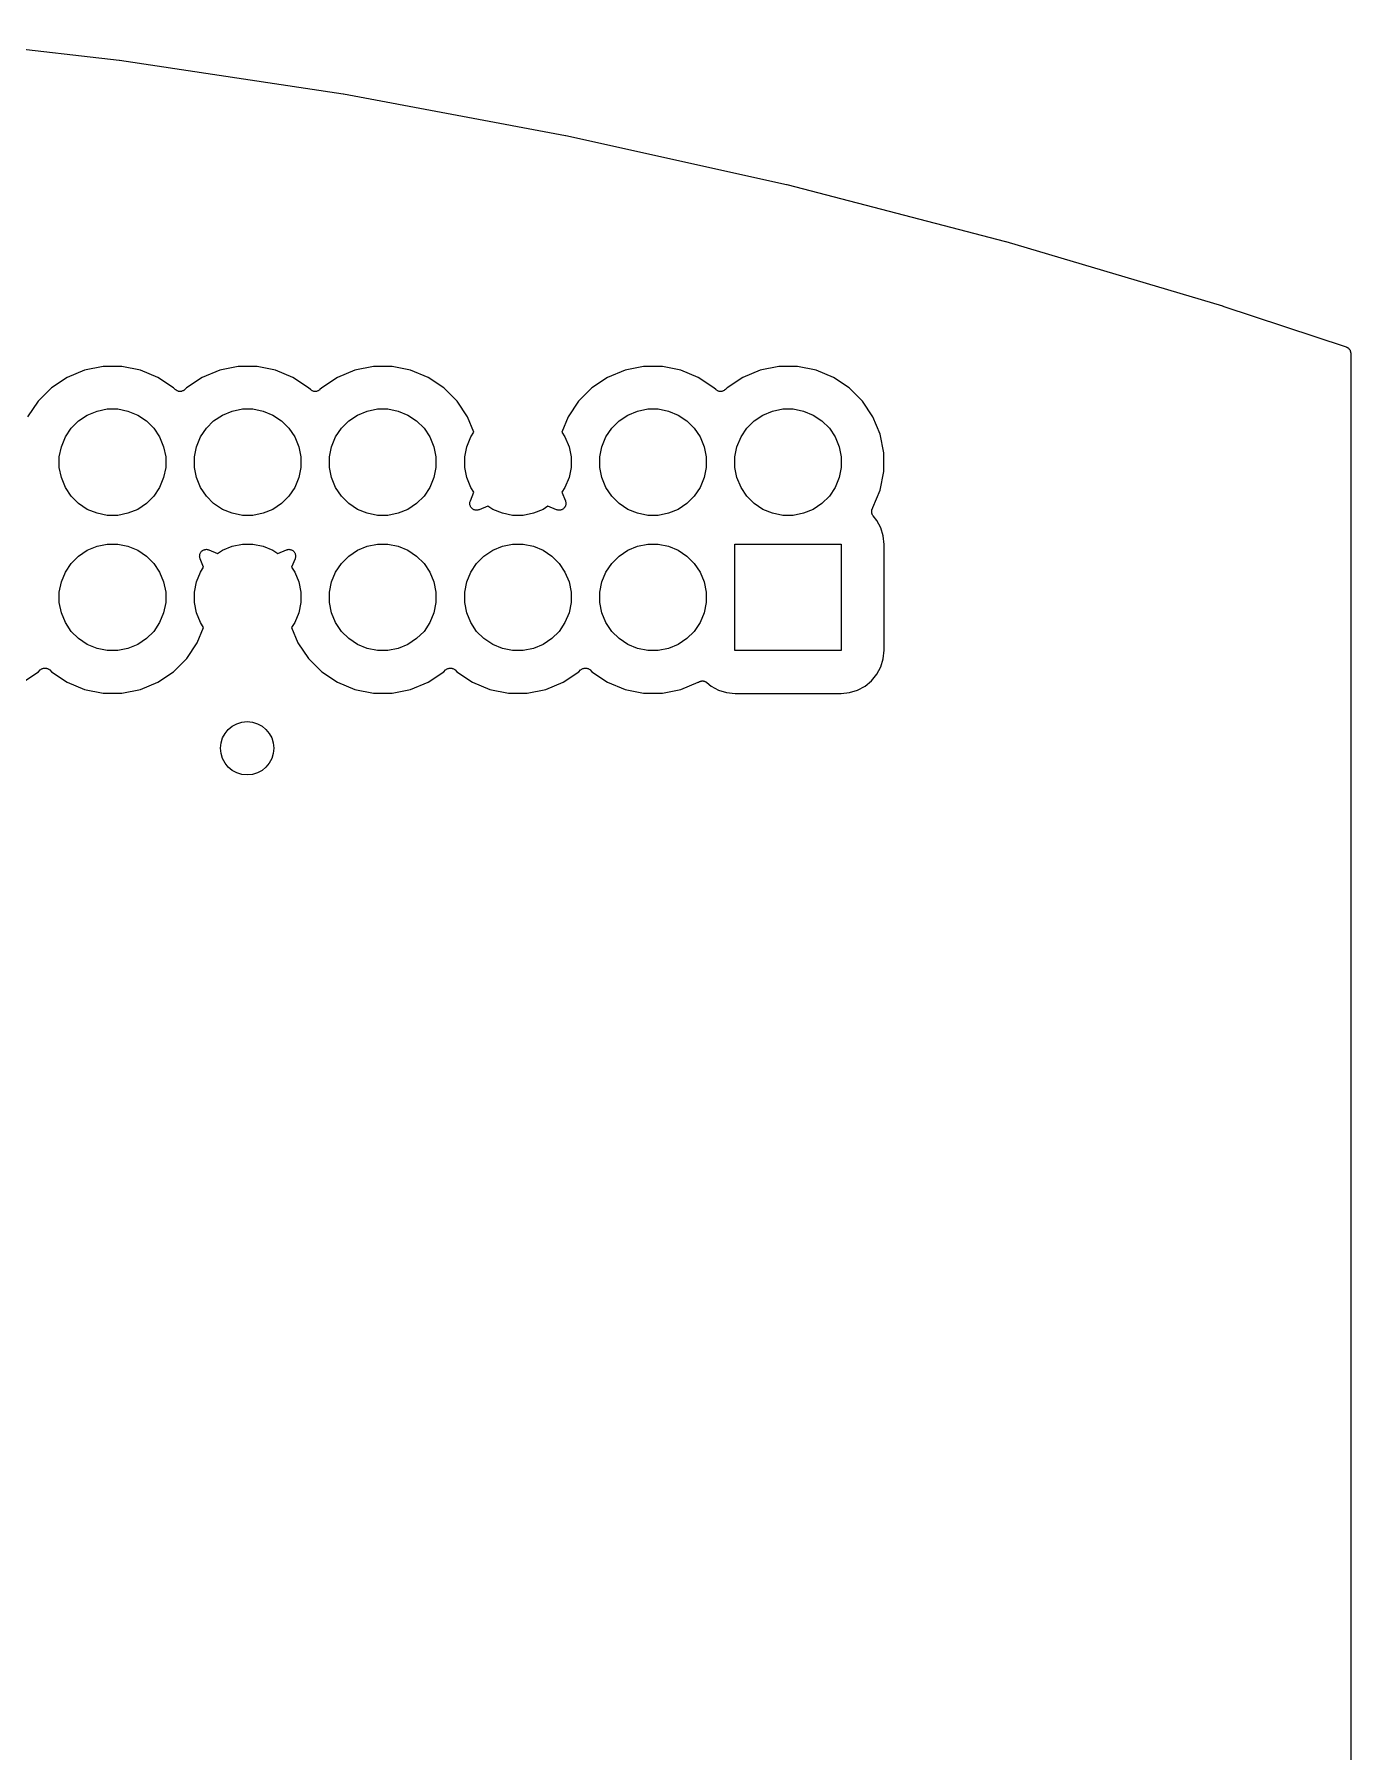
# Model space of a CAD drawing. Extents: x 3.33 to 7.3, y -2.56 to 0.24.
# Drawn here: x 6.327 to 7.301, y -1.056 to 0.214 of the extents above; entities that cross this region are included whole.
import ezdxf

# ---------------------------------------------------------------- set-up
doc = ezdxf.new("R2010")
doc.units = 0
doc.header["$MEASUREMENT"] = 0
doc.layers.add('BLACK', color=7, linetype='CONTINUOUS')

msp = doc.modelspace()

# ---------------------------------------------------------------- linework, layer by layer
at = {"layer": 'BLACK', "linetype": 'CONTINUOUS'}
for p, q in [((6.2239, 0.2144), (6.3901, 0.1952)), ((6.3901, 0.1952), (6.3902, 0.1952)), ((6.3902, 0.1952), (6.3902, 0.1952)), ((6.3902, 0.1952), (6.3903, 0.1952)), ((6.3903, 0.1952), (6.5557, 0.1703)), ((6.5557, 0.1703), (6.5558, 0.1703)), ((6.5558, 0.1703), (6.5559, 0.1703)), ((6.5559, 0.1703), (6.5559, 0.1703)), ((6.5559, 0.1703), (6.7204, 0.1396)), ((6.7204, 0.1396), (6.7204, 0.1396)), ((6.7204, 0.1396), (6.7205, 0.1396)), ((6.7205, 0.1396), (6.7206, 0.1396)), ((6.7206, 0.1396), (6.8839, 0.1032)), ((6.8839, 0.1032), (6.8839, 0.1032)), ((6.8839, 0.1032), (6.884, 0.1032)), ((6.884, 0.1032), (6.884, 0.1032)), ((6.884, 0.1032), (7.046, 0.0611)), ((7.046, 0.0611), (7.046, 0.0611)), ((7.046, 0.0611), (7.0461, 0.0611)), ((7.0461, 0.0611), (7.0461, 0.0611)), ((7.0461, 0.0611), (7.2066, 0.0134)), ((7.2066, 0.0134), (7.2067, 0.0134)), ((7.2067, 0.0134), (7.2067, 0.0133)), ((7.2067, 0.0133), (7.2067, 0.0133)), ((7.2067, 0.0133), (7.298, -0.0168)), ((7.298, -0.0168), (7.298, -0.0168)), ((7.298, -0.0168), (7.2982, -0.0169)), ((7.2982, -0.0169), (7.2983, -0.017)), ((7.2983, -0.017), (7.2986, -0.0171)), ((7.2986, -0.0171), (7.2989, -0.0173)), ((7.2989, -0.0173), (7.299, -0.0174)), ((7.299, -0.0174), (7.2992, -0.0174)), ((7.2992, -0.0174), (7.2994, -0.0176)), ((7.2994, -0.0176), (7.2997, -0.0178)), ((7.2997, -0.0178), (7.2998, -0.0179)), ((7.2998, -0.0179), (7.2999, -0.0181)), ((7.2999, -0.0181), (7.3001, -0.0183)), ((7.3001, -0.0183), (7.3003, -0.0185)), ((7.3003, -0.0185), (7.3004, -0.0187)), ((7.3004, -0.0187), (7.3005, -0.0188)), ((7.3005, -0.0188), (7.3007, -0.0191)), ((7.3007, -0.0191), (7.3009, -0.0194)), ((7.3009, -0.0194), (7.3009, -0.0195)), ((7.3009, -0.0195), (7.301, -0.0197)), ((7.301, -0.0197), (7.3011, -0.02)), ((7.3011, -0.02), (7.3012, -0.0203)), ((7.3012, -0.0203), (7.3012, -0.0204)), ((7.3012, -0.0204), (7.3013, -0.0206)), ((7.3013, -0.0206), (7.3013, -0.0209)), ((7.3013, -0.0209), (7.3014, -0.0213)), ((7.3014, -0.0213), (7.3014, -0.0214)), ((7.3014, -0.0214), (7.3014, -0.0216)), ((7.3014, -0.0216), (7.3014, -2.5554)), ((6.3644, -0.034), (6.3515, -0.0394)), ((6.3781, -0.0313), (6.3644, -0.034)), ((6.392, -0.0313), (6.3781, -0.0313)), ((6.4057, -0.034), (6.392, -0.0313)), ((6.4186, -0.0394), (6.4057, -0.034)), ((6.4644, -0.034), (6.4515, -0.0394)), ((6.4781, -0.0313), (6.4644, -0.034)), ((6.492, -0.0313), (6.4781, -0.0313)), ((6.5057, -0.034), (6.492, -0.0313)), ((6.5186, -0.0394), (6.5057, -0.034)), ((6.5644, -0.034), (6.5515, -0.0394)), ((6.5781, -0.0313), (6.5644, -0.034)), ((6.592, -0.0313), (6.5781, -0.0313)), ((6.6057, -0.034), (6.592, -0.0313)), ((6.6186, -0.0394), (6.6057, -0.034)), ((6.7644, -0.034), (6.7515, -0.0394)), ((6.7781, -0.0313), (6.7644, -0.034)), ((6.792, -0.0313), (6.7781, -0.0313)), ((6.8057, -0.034), (6.792, -0.0313)), ((6.8186, -0.0394), (6.8057, -0.034)), ((6.8644, -0.034), (6.8515, -0.0394)), ((6.8781, -0.0313), (6.8644, -0.034)), ((6.892, -0.0313), (6.8781, -0.0313)), ((6.9057, -0.034), (6.892, -0.0313)), ((6.9186, -0.0394), (6.9057, -0.034)), ((6.3399, -0.0471), (6.33, -0.057)), ((6.3515, -0.0394), (6.3399, -0.0471)), ((6.4302, -0.0471), (6.4186, -0.0394)), ((6.4315, -0.0484), (6.4302, -0.0471)), ((6.4319, -0.0487), (6.4315, -0.0484)), ((6.4322, -0.049), (6.4319, -0.0487)), ((6.4323, -0.049), (6.4322, -0.049)), ((6.4322, -0.049), (6.4322, -0.049)), ((6.4327, -0.0493), (6.4323, -0.049)), ((6.4331, -0.0495), (6.4327, -0.0493)), ((6.4336, -0.0496), (6.4331, -0.0495)), ((6.4331, -0.0495), (6.4331, -0.0495)), ((6.4331, -0.0495), (6.4331, -0.0495)), ((6.434, -0.0498), (6.4336, -0.0496)), ((6.4341, -0.0498), (6.434, -0.0498)), ((6.434, -0.0498), (6.434, -0.0498)), ((6.4345, -0.0498), (6.4341, -0.0498)), ((6.435, -0.0499), (6.4345, -0.0498)), ((6.4355, -0.0498), (6.435, -0.0499)), ((6.435, -0.0499), (6.435, -0.0499)), ((6.435, -0.0499), (6.435, -0.0499)), ((6.436, -0.0498), (6.4355, -0.0498)), ((6.4364, -0.0496), (6.436, -0.0498)), ((6.436, -0.0498), (6.436, -0.0498)), ((6.436, -0.0498), (6.436, -0.0498)), ((6.4369, -0.0495), (6.4364, -0.0496)), ((6.4374, -0.0493), (6.4369, -0.0495)), ((6.4369, -0.0495), (6.4369, -0.0495)), ((6.4369, -0.0495), (6.4369, -0.0495)), ((6.4378, -0.0491), (6.4374, -0.0493)), ((6.4382, -0.0488), (6.4378, -0.049)), ((6.4378, -0.049), (6.4378, -0.0491)), ((6.4378, -0.0491), (6.4378, -0.0491)), ((6.4385, -0.0485), (6.4382, -0.0488)), ((6.4386, -0.0484), (6.4385, -0.0485)), ((6.4399, -0.0471), (6.4386, -0.0484)), ((6.4386, -0.0484), (6.4386, -0.0484)), ((6.4386, -0.0484), (6.4386, -0.0484)), ((6.4386, -0.0484), (6.4386, -0.0484)), ((6.4515, -0.0394), (6.4399, -0.0471)), ((6.5302, -0.0471), (6.5186, -0.0394)), ((6.5315, -0.0484), (6.5302, -0.0471)), ((6.5319, -0.0487), (6.5315, -0.0484)), ((6.5322, -0.049), (6.5319, -0.0487)), ((6.5323, -0.049), (6.5322, -0.049)), ((6.5322, -0.049), (6.5322, -0.049)), ((6.5327, -0.0493), (6.5323, -0.049)), ((6.5331, -0.0495), (6.5327, -0.0493)), ((6.5336, -0.0496), (6.5331, -0.0495)), ((6.5331, -0.0495), (6.5331, -0.0495)), ((6.5331, -0.0495), (6.5331, -0.0495)), ((6.534, -0.0498), (6.5336, -0.0496)), ((6.5345, -0.0498), (6.534, -0.0498)), ((6.534, -0.0498), (6.534, -0.0498)), ((6.534, -0.0498), (6.534, -0.0498)), ((6.535, -0.0499), (6.5345, -0.0498)), ((6.5355, -0.0498), (6.535, -0.0499)), ((6.535, -0.0499), (6.535, -0.0499)), ((6.535, -0.0499), (6.535, -0.0499)), ((6.536, -0.0498), (6.5355, -0.0498)), ((6.5364, -0.0496), (6.536, -0.0498)), ((6.536, -0.0498), (6.536, -0.0498)), ((6.536, -0.0498), (6.536, -0.0498)), ((6.5369, -0.0495), (6.5364, -0.0496)), ((6.5373, -0.0493), (6.5369, -0.0495)), ((6.5369, -0.0495), (6.5369, -0.0495)), ((6.5369, -0.0495), (6.5369, -0.0495)), ((6.5378, -0.0491), (6.5373, -0.0493)), ((6.5382, -0.0488), (6.5378, -0.049)), ((6.5378, -0.049), (6.5378, -0.0491)), ((6.5378, -0.0491), (6.5378, -0.0491)), ((6.5385, -0.0485), (6.5382, -0.0488)), ((6.5386, -0.0484), (6.5385, -0.0484)), ((6.5385, -0.0484), (6.5385, -0.0484)), ((6.5385, -0.0484), (6.5385, -0.0484)), ((6.5385, -0.0484), (6.5385, -0.0485)), ((6.5399, -0.0471), (6.5386, -0.0484)), ((6.5515, -0.0394), (6.5399, -0.0471)), ((6.6302, -0.0471), (6.6186, -0.0394)), ((6.6401, -0.057), (6.6302, -0.0471)), ((6.7399, -0.0471), (6.73, -0.057)), ((6.7515, -0.0394), (6.7399, -0.0471)), ((6.8302, -0.0471), (6.8186, -0.0394)), ((6.8315, -0.0484), (6.8302, -0.0471)), ((6.8319, -0.0487), (6.8315, -0.0484)), ((6.8322, -0.049), (6.8319, -0.0487)), ((6.8323, -0.049), (6.8322, -0.049)), ((6.8322, -0.049), (6.8322, -0.049)), ((6.8327, -0.0493), (6.8323, -0.049)), ((6.8331, -0.0495), (6.8327, -0.0493)), ((6.8336, -0.0496), (6.8331, -0.0495)), ((6.8331, -0.0495), (6.8331, -0.0495)), ((6.8331, -0.0495), (6.8331, -0.0495)), ((6.834, -0.0498), (6.8336, -0.0496)), ((6.8341, -0.0498), (6.834, -0.0498)), ((6.834, -0.0498), (6.834, -0.0498)), ((6.8345, -0.0498), (6.8341, -0.0498)), ((6.835, -0.0499), (6.8345, -0.0498)), ((6.8355, -0.0498), (6.835, -0.0499)), ((6.835, -0.0499), (6.835, -0.0499)), ((6.835, -0.0499), (6.835, -0.0499)), ((6.836, -0.0498), (6.8355, -0.0498)), ((6.8364, -0.0496), (6.836, -0.0498)), ((6.836, -0.0498), (6.836, -0.0498)), ((6.836, -0.0498), (6.836, -0.0498)), ((6.8369, -0.0495), (6.8364, -0.0496)), ((6.8373, -0.0493), (6.8369, -0.0495)), ((6.8369, -0.0495), (6.8369, -0.0495)), ((6.8369, -0.0495), (6.8369, -0.0495)), ((6.8378, -0.0491), (6.8373, -0.0493)), ((6.8382, -0.0488), (6.8378, -0.049)), ((6.8378, -0.049), (6.8378, -0.0491)), ((6.8378, -0.0491), (6.8378, -0.0491)), ((6.8385, -0.0485), (6.8382, -0.0488)), ((6.8386, -0.0484), (6.8385, -0.0484)), ((6.8385, -0.0484), (6.8385, -0.0484)), ((6.8385, -0.0484), (6.8385, -0.0484)), ((6.8385, -0.0484), (6.8385, -0.0485)), ((6.8399, -0.0471), (6.8386, -0.0484)), ((6.8515, -0.0394), (6.8399, -0.0471)), ((6.9302, -0.0471), (6.9186, -0.0394)), ((6.9401, -0.057), (6.9302, -0.0471)), ((6.33, -0.057), (6.3222, -0.0686)), ((6.3736, -0.0643), (6.3812, -0.0628)), ((6.3812, -0.0628), (6.3889, -0.0628)), ((6.3889, -0.0628), (6.3965, -0.0643)), ((6.4736, -0.0643), (6.4812, -0.0628)), ((6.4812, -0.0628), (6.4889, -0.0628)), ((6.4889, -0.0628), (6.4965, -0.0643)), ((6.5736, -0.0643), (6.5812, -0.0628)), ((6.5812, -0.0628), (6.5889, -0.0628)), ((6.5889, -0.0628), (6.5965, -0.0643)), ((6.6478, -0.0686), (6.6401, -0.057)), ((6.73, -0.057), (6.7222, -0.0686)), ((6.7736, -0.0643), (6.7812, -0.0628)), ((6.7812, -0.0628), (6.7889, -0.0628)), ((6.7889, -0.0628), (6.7965, -0.0643)), ((6.8736, -0.0643), (6.8812, -0.0628)), ((6.8812, -0.0628), (6.8889, -0.0628)), ((6.8889, -0.0628), (6.8965, -0.0643)), ((6.9478, -0.0686), (6.9401, -0.057)), ((6.3545, -0.0771), (6.3599, -0.0716)), ((6.3599, -0.0716), (6.3664, -0.0673)), ((6.3664, -0.0673), (6.3736, -0.0643)), ((6.3965, -0.0643), (6.4037, -0.0673)), ((6.4037, -0.0673), (6.4101, -0.0716)), ((6.4101, -0.0716), (6.4156, -0.0771)), ((6.4545, -0.0771), (6.4599, -0.0716)), ((6.4599, -0.0716), (6.4664, -0.0673)), ((6.4664, -0.0673), (6.4736, -0.0643)), ((6.4965, -0.0643), (6.5037, -0.0673)), ((6.5037, -0.0673), (6.5101, -0.0716)), ((6.5101, -0.0716), (6.5156, -0.0771)), ((6.5545, -0.0771), (6.5599, -0.0716)), ((6.5599, -0.0716), (6.5664, -0.0673)), ((6.5664, -0.0673), (6.5736, -0.0643)), ((6.5965, -0.0643), (6.6037, -0.0673)), ((6.6037, -0.0673), (6.6101, -0.0716)), ((6.6101, -0.0716), (6.6156, -0.0771)), ((6.6525, -0.0799), (6.6478, -0.0686)), ((6.7222, -0.0686), (6.7175, -0.0799)), ((6.7545, -0.0771), (6.7599, -0.0716)), ((6.7599, -0.0716), (6.7664, -0.0673)), ((6.7664, -0.0673), (6.7736, -0.0643)), ((6.7965, -0.0643), (6.8037, -0.0673)), ((6.8037, -0.0673), (6.8101, -0.0716)), ((6.8101, -0.0716), (6.8156, -0.0771)), ((6.8545, -0.0771), (6.8599, -0.0716)), ((6.8599, -0.0716), (6.8664, -0.0673)), ((6.8664, -0.0673), (6.8736, -0.0643)), ((6.8965, -0.0643), (6.9037, -0.0673)), ((6.9037, -0.0673), (6.9101, -0.0716)), ((6.9101, -0.0716), (6.9156, -0.0771)), ((6.9532, -0.0815), (6.9478, -0.0686)), ((6.3472, -0.0907), (6.3502, -0.0835)), ((6.3502, -0.0835), (6.3545, -0.0771)), ((6.4156, -0.0771), (6.4199, -0.0835)), ((6.4199, -0.0835), (6.4229, -0.0907)), ((6.4472, -0.0907), (6.4501, -0.0835)), ((6.4501, -0.0835), (6.4545, -0.0771)), ((6.5156, -0.0771), (6.5199, -0.0835)), ((6.5199, -0.0835), (6.5229, -0.0907)), ((6.5472, -0.0907), (6.5502, -0.0835)), ((6.5502, -0.0835), (6.5545, -0.0771)), ((6.6156, -0.0771), (6.6199, -0.0835)), ((6.6199, -0.0835), (6.6229, -0.0907)), ((6.6472, -0.0907), (6.6502, -0.0835)), ((6.6502, -0.0835), (6.6525, -0.0799)), ((6.7175, -0.0799), (6.7199, -0.0835)), ((6.7199, -0.0835), (6.7229, -0.0907)), ((6.7472, -0.0907), (6.7501, -0.0835)), ((6.7501, -0.0835), (6.7545, -0.0771)), ((6.8156, -0.0771), (6.8199, -0.0835)), ((6.8199, -0.0835), (6.8229, -0.0907)), ((6.8472, -0.0907), (6.8502, -0.0835)), ((6.8502, -0.0835), (6.8545, -0.0771)), ((6.9156, -0.0771), (6.9199, -0.0835)), ((6.9199, -0.0835), (6.9229, -0.0907)), ((6.9559, -0.0952), (6.9532, -0.0815)), ((6.3457, -0.0983), (6.3472, -0.0907)), ((6.3457, -0.106), (6.3457, -0.0983)), ((6.4229, -0.0907), (6.4244, -0.0983)), ((6.4244, -0.0983), (6.4244, -0.106)), ((6.4457, -0.0983), (6.4472, -0.0907)), ((6.4457, -0.106), (6.4457, -0.0983)), ((6.5229, -0.0907), (6.5244, -0.0983)), ((6.5244, -0.0983), (6.5244, -0.106)), ((6.5457, -0.0983), (6.5472, -0.0907)), ((6.5457, -0.106), (6.5457, -0.0983)), ((6.6229, -0.0907), (6.6244, -0.0983)), ((6.6244, -0.0983), (6.6244, -0.106)), ((6.6457, -0.0983), (6.6472, -0.0907)), ((6.6457, -0.106), (6.6457, -0.0983)), ((6.7229, -0.0907), (6.7244, -0.0983)), ((6.7244, -0.0983), (6.7244, -0.106)), ((6.7457, -0.0983), (6.7472, -0.0907)), ((6.7457, -0.106), (6.7457, -0.0983)), ((6.8229, -0.0907), (6.8244, -0.0983)), ((6.8244, -0.0983), (6.8244, -0.106)), ((6.8457, -0.0983), (6.8472, -0.0907)), ((6.8457, -0.106), (6.8457, -0.0983)), ((6.9229, -0.0907), (6.9244, -0.0983)), ((6.9244, -0.0983), (6.9244, -0.106)), ((6.9559, -0.1091), (6.9559, -0.0952)), ((6.3472, -0.1136), (6.3457, -0.106)), ((6.3502, -0.1208), (6.3472, -0.1136)), ((6.4229, -0.1136), (6.4199, -0.1208)), ((6.4244, -0.106), (6.4229, -0.1136)), ((6.4472, -0.1136), (6.4457, -0.106)), ((6.4501, -0.1208), (6.4472, -0.1136)), ((6.5229, -0.1136), (6.5199, -0.1208)), ((6.5244, -0.106), (6.5229, -0.1136)), ((6.5472, -0.1136), (6.5457, -0.106)), ((6.5502, -0.1208), (6.5472, -0.1136)), ((6.6229, -0.1136), (6.6199, -0.1208)), ((6.6244, -0.106), (6.6229, -0.1136)), ((6.6472, -0.1136), (6.6457, -0.106)), ((6.6502, -0.1208), (6.6472, -0.1136)), ((6.7229, -0.1136), (6.7199, -0.1208)), ((6.7244, -0.106), (6.7229, -0.1136)), ((6.7472, -0.1136), (6.7457, -0.106)), ((6.7501, -0.1208), (6.7472, -0.1136)), ((6.8229, -0.1136), (6.8199, -0.1208)), ((6.8244, -0.106), (6.8229, -0.1136)), ((6.8472, -0.1136), (6.8457, -0.106)), ((6.8502, -0.1208), (6.8472, -0.1136)), ((6.9229, -0.1136), (6.9199, -0.1208)), ((6.9244, -0.106), (6.9229, -0.1136)), ((6.9532, -0.1228), (6.9559, -0.1091)), ((6.3545, -0.1273), (6.3502, -0.1208)), ((6.4199, -0.1208), (6.4156, -0.1273)), ((6.4545, -0.1273), (6.4501, -0.1208)), ((6.5199, -0.1208), (6.5156, -0.1273)), ((6.5545, -0.1273), (6.5502, -0.1208)), ((6.6199, -0.1208), (6.6156, -0.1273)), ((6.6499, -0.1308), (6.6525, -0.1244)), ((6.6525, -0.1244), (6.6502, -0.1208)), ((6.7199, -0.1208), (6.7175, -0.1244)), ((6.7175, -0.1244), (6.7202, -0.1308)), ((6.7545, -0.1273), (6.7501, -0.1208)), ((6.8199, -0.1208), (6.8156, -0.1273)), ((6.8545, -0.1273), (6.8502, -0.1208)), ((6.9199, -0.1208), (6.9156, -0.1273)), ((6.9478, -0.1357), (6.9532, -0.1228)), ((6.3599, -0.1327), (6.3545, -0.1273)), ((6.3664, -0.1371), (6.3599, -0.1327)), ((6.3736, -0.14), (6.3664, -0.1371)), ((6.4037, -0.1371), (6.3965, -0.14)), ((6.4101, -0.1327), (6.4037, -0.1371)), ((6.4156, -0.1273), (6.4101, -0.1327)), ((6.4599, -0.1327), (6.4545, -0.1273)), ((6.4664, -0.1371), (6.4599, -0.1327)), ((6.4736, -0.14), (6.4664, -0.1371)), ((6.5037, -0.1371), (6.4965, -0.14)), ((6.5101, -0.1327), (6.5037, -0.1371)), ((6.5156, -0.1273), (6.5101, -0.1327)), ((6.5599, -0.1327), (6.5545, -0.1273)), ((6.5664, -0.1371), (6.5599, -0.1327)), ((6.5736, -0.14), (6.5664, -0.1371)), ((6.6037, -0.1371), (6.5965, -0.14)), ((6.6101, -0.1327), (6.6037, -0.1371)), ((6.6156, -0.1273), (6.6101, -0.1327)), ((6.6495, -0.1327), (6.6496, -0.1322)), ((6.6496, -0.1332), (6.6495, -0.1327)), ((6.6495, -0.1327), (6.6495, -0.1327)), ((6.6495, -0.1327), (6.6495, -0.1327)), ((6.6496, -0.1317), (6.6498, -0.1312)), ((6.6496, -0.1322), (6.6496, -0.1317)), ((6.6496, -0.1317), (6.6496, -0.1317)), ((6.6496, -0.1317), (6.6496, -0.1317)), ((6.6496, -0.1336), (6.6496, -0.1332)), ((6.6496, -0.1337), (6.6496, -0.1336)), ((6.6496, -0.1336), (6.6496, -0.1336)), ((6.6497, -0.1341), (6.6496, -0.1337)), ((6.6499, -0.1346), (6.6497, -0.1341)), ((6.6498, -0.1312), (6.6499, -0.1308)), ((6.6501, -0.135), (6.6499, -0.1346)), ((6.6499, -0.1346), (6.6499, -0.1346)), ((6.6499, -0.1346), (6.6499, -0.1346)), ((6.6503, -0.1354), (6.6501, -0.135)), ((6.6503, -0.1355), (6.6503, -0.1354)), ((6.6503, -0.1354), (6.6503, -0.1354)), ((6.6506, -0.1358), (6.6503, -0.1355)), ((6.6509, -0.1362), (6.6506, -0.1358)), ((6.651, -0.1362), (6.6509, -0.1362)), ((6.6509, -0.1362), (6.6509, -0.1362)), ((6.6513, -0.1365), (6.651, -0.1362)), ((6.6517, -0.1368), (6.6513, -0.1365)), ((6.6521, -0.1371), (6.6517, -0.1368)), ((6.6517, -0.1368), (6.6517, -0.1368)), ((6.6517, -0.1368), (6.6517, -0.1368)), ((6.6525, -0.1373), (6.6521, -0.1371)), ((6.6526, -0.1373), (6.6525, -0.1373)), ((6.653, -0.1374), (6.6526, -0.1373)), ((6.6526, -0.1373), (6.6526, -0.1373)), ((6.6535, -0.1376), (6.653, -0.1374)), ((6.654, -0.1376), (6.6535, -0.1376)), ((6.6535, -0.1376), (6.6535, -0.1376)), ((6.6535, -0.1376), (6.6535, -0.1376)), ((6.6544, -0.1377), (6.654, -0.1376)), ((6.6545, -0.1377), (6.6544, -0.1377)), ((6.6549, -0.1377), (6.6545, -0.1377)), ((6.6545, -0.1377), (6.6545, -0.1377)), ((6.6554, -0.1376), (6.6549, -0.1377)), ((6.6559, -0.1375), (6.6554, -0.1376)), ((6.6554, -0.1376), (6.6554, -0.1376)), ((6.6554, -0.1376), (6.6554, -0.1376)), ((6.6564, -0.1373), (6.6559, -0.1375)), ((6.6628, -0.1347), (6.6564, -0.1373)), ((6.6564, -0.1373), (6.6564, -0.1373)), ((6.6564, -0.1373), (6.6564, -0.1373)), ((6.6564, -0.1373), (6.6564, -0.1373)), ((6.6564, -0.1373), (6.6564, -0.1373)), ((6.6664, -0.1371), (6.6628, -0.1347)), ((6.6736, -0.14), (6.6664, -0.1371)), ((6.7037, -0.1371), (6.6965, -0.14)), ((6.7073, -0.1347), (6.7037, -0.1371)), ((6.7137, -0.1373), (6.7073, -0.1347)), ((6.7141, -0.1375), (6.7137, -0.1373)), ((6.7146, -0.1376), (6.7141, -0.1375)), ((6.7151, -0.1376), (6.7146, -0.1376)), ((6.7146, -0.1376), (6.7146, -0.1376)), ((6.7146, -0.1376), (6.7146, -0.1376)), ((6.7155, -0.1377), (6.7151, -0.1376)), ((6.7156, -0.1377), (6.7155, -0.1377)), ((6.716, -0.1376), (6.7156, -0.1377)), ((6.7156, -0.1377), (6.7156, -0.1377)), ((6.7165, -0.1376), (6.716, -0.1376)), ((6.717, -0.1375), (6.7165, -0.1376)), ((6.7165, -0.1376), (6.7165, -0.1376)), ((6.7165, -0.1376), (6.7165, -0.1376)), ((6.7175, -0.1373), (6.717, -0.1375)), ((6.7179, -0.1371), (6.7175, -0.1373)), ((6.7175, -0.1373), (6.7175, -0.1373)), ((6.7175, -0.1373), (6.7175, -0.1373)), ((6.7183, -0.1369), (6.7179, -0.1371)), ((6.7187, -0.1366), (6.7183, -0.1369)), ((6.7183, -0.1369), (6.7183, -0.1369)), ((6.7183, -0.1369), (6.7183, -0.1369)), ((6.7191, -0.1363), (6.7187, -0.1366)), ((6.7194, -0.1359), (6.7191, -0.1362)), ((6.7191, -0.1362), (6.7191, -0.1363)), ((6.7191, -0.1363), (6.7191, -0.1363)), ((6.7197, -0.1355), (6.7194, -0.1359)), ((6.7199, -0.1351), (6.7197, -0.1355)), ((6.7197, -0.1355), (6.7197, -0.1355)), ((6.7197, -0.1355), (6.7197, -0.1355)), ((6.7202, -0.1347), (6.7199, -0.1351)), ((6.7202, -0.1308), (6.7202, -0.1308)), ((6.7202, -0.1308), (6.7202, -0.1308)), ((6.7202, -0.1308), (6.7202, -0.1308)), ((6.7202, -0.1308), (6.7202, -0.1308)), ((6.7202, -0.1308), (6.7203, -0.1313)), ((6.7203, -0.1342), (6.7202, -0.1346)), ((6.7202, -0.1346), (6.7202, -0.1346)), ((6.7202, -0.1346), (6.7202, -0.1347)), ((6.7203, -0.1313), (6.7205, -0.1318)), ((6.7205, -0.1337), (6.7203, -0.1342)), ((6.7205, -0.1318), (6.7205, -0.1318)), ((6.7205, -0.1318), (6.7205, -0.1318)), ((6.7205, -0.1318), (6.7205, -0.1323)), ((6.7205, -0.1323), (6.7206, -0.1327)), ((6.7206, -0.1328), (6.7205, -0.1332)), ((6.7205, -0.1332), (6.7205, -0.1337)), ((6.7205, -0.1337), (6.7205, -0.1337)), ((6.7205, -0.1337), (6.7205, -0.1337)), ((6.7206, -0.1327), (6.7206, -0.1327)), ((6.7206, -0.1327), (6.7206, -0.1328)), ((6.7599, -0.1327), (6.7545, -0.1273)), ((6.7664, -0.1371), (6.7599, -0.1327)), ((6.7736, -0.14), (6.7664, -0.1371)), ((6.8037, -0.1371), (6.7965, -0.14)), ((6.8101, -0.1327), (6.8037, -0.1371)), ((6.8156, -0.1273), (6.8101, -0.1327)), ((6.8599, -0.1327), (6.8545, -0.1273)), ((6.8664, -0.1371), (6.8599, -0.1327)), ((6.8736, -0.14), (6.8664, -0.1371)), ((6.9037, -0.1371), (6.8965, -0.14)), ((6.9101, -0.1327), (6.9037, -0.1371)), ((6.9156, -0.1273), (6.9101, -0.1327)), ((6.9469, -0.138), (6.947, -0.1377)), ((6.9469, -0.1382), (6.9469, -0.138)), ((6.9469, -0.1384), (6.9469, -0.1382)), ((6.9469, -0.1387), (6.9469, -0.1384)), ((6.9469, -0.1389), (6.9469, -0.1387)), ((6.9469, -0.1391), (6.9469, -0.1389)), ((6.9469, -0.1394), (6.9469, -0.1391)), ((6.947, -0.1397), (6.9469, -0.1394)), ((6.947, -0.1375), (6.9471, -0.1372)), ((6.947, -0.1377), (6.947, -0.1375)), ((6.947, -0.1399), (6.947, -0.1397)), ((6.9471, -0.1372), (6.9472, -0.137)), ((6.9472, -0.1368), (6.9474, -0.1366)), ((6.9472, -0.137), (6.9472, -0.1368)), ((6.9474, -0.1366), (6.9475, -0.1363)), ((6.9475, -0.1363), (6.9476, -0.1361)), ((6.9476, -0.1361), (6.9477, -0.1359)), ((6.9477, -0.1359), (6.9478, -0.1357)), ((6.3812, -0.1415), (6.3736, -0.14)), ((6.3889, -0.1415), (6.3812, -0.1415)), ((6.3965, -0.14), (6.3889, -0.1415)), ((6.4812, -0.1415), (6.4736, -0.14)), ((6.4889, -0.1415), (6.4812, -0.1415)), ((6.4965, -0.14), (6.4889, -0.1415)), ((6.5812, -0.1415), (6.5736, -0.14)), ((6.5889, -0.1415), (6.5812, -0.1415)), ((6.5965, -0.14), (6.5889, -0.1415)), ((6.6812, -0.1415), (6.6736, -0.14)), ((6.6889, -0.1415), (6.6812, -0.1415)), ((6.6965, -0.14), (6.6889, -0.1415)), ((6.7812, -0.1415), (6.7736, -0.14)), ((6.7889, -0.1415), (6.7812, -0.1415)), ((6.7965, -0.14), (6.7889, -0.1415)), ((6.8812, -0.1415), (6.8736, -0.14)), ((6.8889, -0.1415), (6.8812, -0.1415)), ((6.8965, -0.14), (6.8889, -0.1415)), ((6.9471, -0.1401), (6.947, -0.1399)), ((6.9472, -0.1404), (6.9471, -0.1401)), ((6.9472, -0.1406), (6.9472, -0.1404)), ((6.9473, -0.1408), (6.9472, -0.1406)), ((6.9474, -0.141), (6.9473, -0.1408)), ((6.9476, -0.1412), (6.9474, -0.141)), ((6.9477, -0.1415), (6.9476, -0.1412)), ((6.9478, -0.1416), (6.9477, -0.1415)), ((6.9479, -0.1418), (6.9478, -0.1416)), ((6.948, -0.1419), (6.9479, -0.1418)), ((6.9507, -0.1452), (6.948, -0.1419)), ((6.9536, -0.1507), (6.9507, -0.1452)), ((6.9554, -0.1566), (6.9536, -0.1507)), ((6.3664, -0.1673), (6.3736, -0.1643)), ((6.3736, -0.1643), (6.3812, -0.1628)), ((6.3812, -0.1628), (6.3889, -0.1628)), ((6.3889, -0.1628), (6.3965, -0.1643)), ((6.3965, -0.1643), (6.4037, -0.1673)), ((6.4664, -0.1673), (6.4736, -0.1643)), ((6.4736, -0.1643), (6.4812, -0.1628)), ((6.4812, -0.1628), (6.4889, -0.1628)), ((6.4889, -0.1628), (6.4965, -0.1643)), ((6.4965, -0.1643), (6.5037, -0.1673)), ((6.5664, -0.1673), (6.5736, -0.1643)), ((6.5736, -0.1643), (6.5812, -0.1628)), ((6.5812, -0.1628), (6.5889, -0.1628)), ((6.5889, -0.1628), (6.5965, -0.1643)), ((6.5965, -0.1643), (6.6037, -0.1673)), ((6.6664, -0.1673), (6.6736, -0.1643)), ((6.6736, -0.1643), (6.6812, -0.1628)), ((6.6812, -0.1628), (6.6889, -0.1628)), ((6.6889, -0.1628), (6.6965, -0.1643)), ((6.6965, -0.1643), (6.7037, -0.1673)), ((6.7664, -0.1673), (6.7736, -0.1643)), ((6.7736, -0.1643), (6.7812, -0.1628)), ((6.7812, -0.1628), (6.7889, -0.1628)), ((6.7889, -0.1628), (6.7965, -0.1643)), ((6.7965, -0.1643), (6.8037, -0.1673)), ((6.8457, -0.2415), (6.8457, -0.1628)), ((6.8457, -0.1628), (6.9244, -0.1628)), ((6.9244, -0.1628), (6.9244, -0.2415)), ((6.9561, -0.163), (6.9554, -0.1566)), ((6.9561, -0.2413), (6.9561, -0.163)), ((6.3502, -0.1835), (6.3545, -0.1771)), ((6.3545, -0.1771), (6.3599, -0.1716)), ((6.3599, -0.1716), (6.3664, -0.1673)), ((6.4037, -0.1673), (6.4101, -0.1716)), ((6.4101, -0.1716), (6.4156, -0.1771)), ((6.4156, -0.1771), (6.4199, -0.1835)), ((6.4495, -0.1716), (6.4496, -0.1711)), ((6.4496, -0.1721), (6.4495, -0.1716)), ((6.4495, -0.1716), (6.4495, -0.1716)), ((6.4495, -0.1716), (6.4495, -0.1716)), ((6.4496, -0.1706), (6.4498, -0.1701)), ((6.4496, -0.1711), (6.4496, -0.1706)), ((6.4496, -0.1706), (6.4496, -0.1706)), ((6.4496, -0.1706), (6.4496, -0.1706)), ((6.4496, -0.1725), (6.4496, -0.1721)), ((6.4496, -0.1726), (6.4496, -0.1725)), ((6.4497, -0.173), (6.4496, -0.1726)), ((6.4496, -0.1726), (6.4496, -0.1726)), ((6.4499, -0.1735), (6.4497, -0.173)), ((6.4498, -0.1701), (6.4499, -0.1697)), ((6.4499, -0.1697), (6.4501, -0.1693)), ((6.4499, -0.1697), (6.4499, -0.1697)), ((6.4499, -0.1697), (6.4499, -0.1697)), ((6.4499, -0.1736), (6.4499, -0.1735)), ((6.4499, -0.1735), (6.4499, -0.1735)), ((6.4499, -0.1735), (6.4499, -0.1735)), ((6.4499, -0.1735), (6.4499, -0.1735)), ((6.4525, -0.1799), (6.4499, -0.1736)), ((6.4501, -0.1693), (6.4504, -0.1688)), ((6.4504, -0.1688), (6.4507, -0.1685)), ((6.4504, -0.1688), (6.4504, -0.1688)), ((6.4504, -0.1688), (6.4504, -0.1688)), ((6.4507, -0.1685), (6.451, -0.1681)), ((6.451, -0.1681), (6.4514, -0.1678)), ((6.451, -0.1681), (6.451, -0.1681)), ((6.451, -0.1681), (6.451, -0.1681)), ((6.4514, -0.1678), (6.4517, -0.1675)), ((6.4517, -0.1675), (6.4518, -0.1675)), ((6.4518, -0.1675), (6.4522, -0.1672)), ((6.4518, -0.1675), (6.4518, -0.1675)), ((6.4522, -0.1672), (6.4526, -0.167)), ((6.4526, -0.167), (6.4531, -0.1669)), ((6.4526, -0.167), (6.4526, -0.167)), ((6.4526, -0.167), (6.4526, -0.167)), ((6.4531, -0.1669), (6.4535, -0.1667)), ((6.4535, -0.1667), (6.4536, -0.1667)), ((6.4536, -0.1667), (6.4536, -0.1667)), ((6.4536, -0.1667), (6.454, -0.1667)), ((6.454, -0.1667), (6.4545, -0.1666)), ((6.4545, -0.1666), (6.4545, -0.1666)), ((6.4545, -0.1666), (6.4545, -0.1666)), ((6.4545, -0.1666), (6.455, -0.1667)), ((6.455, -0.1667), (6.4555, -0.1667)), ((6.4555, -0.1667), (6.4555, -0.1667)), ((6.4555, -0.1667), (6.4555, -0.1667)), ((6.4555, -0.1667), (6.456, -0.1669)), ((6.456, -0.1669), (6.4564, -0.167)), ((6.4564, -0.167), (6.4628, -0.1697)), ((6.4628, -0.1697), (6.4664, -0.1673)), ((6.5037, -0.1673), (6.5073, -0.1697)), ((6.5073, -0.1697), (6.5137, -0.167)), ((6.5137, -0.167), (6.5142, -0.1669)), ((6.5137, -0.167), (6.5137, -0.167)), ((6.5137, -0.167), (6.5137, -0.167)), ((6.5137, -0.167), (6.5137, -0.167)), ((6.5137, -0.167), (6.5137, -0.167)), ((6.5142, -0.1669), (6.5146, -0.1667)), ((6.5146, -0.1667), (6.5146, -0.1667)), ((6.5146, -0.1667), (6.5147, -0.1667)), ((6.5147, -0.1667), (6.5151, -0.1667)), ((6.5151, -0.1667), (6.5156, -0.1666)), ((6.5156, -0.1666), (6.5156, -0.1666)), ((6.5156, -0.1666), (6.5156, -0.1666)), ((6.5156, -0.1666), (6.5161, -0.1667)), ((6.5161, -0.1667), (6.5166, -0.1667)), ((6.5166, -0.1667), (6.5166, -0.1667)), ((6.5166, -0.1667), (6.5166, -0.1667)), ((6.5166, -0.1667), (6.5171, -0.1669)), ((6.5171, -0.1669), (6.5175, -0.167)), ((6.5175, -0.167), (6.5175, -0.167)), ((6.5175, -0.167), (6.5175, -0.167)), ((6.5175, -0.167), (6.5179, -0.1673)), ((6.5202, -0.1736), (6.5175, -0.1799)), ((6.5179, -0.1673), (6.5184, -0.1675)), ((6.5184, -0.1675), (6.5184, -0.1675)), ((6.5184, -0.1675), (6.5184, -0.1675)), ((6.5184, -0.1675), (6.5187, -0.1678)), ((6.5187, -0.1678), (6.5191, -0.1681)), ((6.5191, -0.1681), (6.5191, -0.1681)), ((6.5191, -0.1681), (6.5191, -0.1681)), ((6.5191, -0.1681), (6.5194, -0.1685)), ((6.5194, -0.1685), (6.5197, -0.1689)), ((6.5197, -0.1689), (6.5197, -0.1689)), ((6.5197, -0.1689), (6.5198, -0.1689)), ((6.5198, -0.1689), (6.52, -0.1693)), ((6.52, -0.1693), (6.5202, -0.1697)), ((6.5202, -0.1697), (6.5202, -0.1697)), ((6.5202, -0.1697), (6.5202, -0.1698)), ((6.5202, -0.1698), (6.5203, -0.1702)), ((6.5203, -0.1731), (6.5202, -0.1736)), ((6.5203, -0.1702), (6.5205, -0.1707)), ((6.5205, -0.1726), (6.5203, -0.1731)), ((6.5205, -0.1707), (6.5205, -0.1707)), ((6.5205, -0.1707), (6.5205, -0.1707)), ((6.5205, -0.1707), (6.5205, -0.1712)), ((6.5205, -0.1712), (6.5206, -0.1716)), ((6.5206, -0.1717), (6.5205, -0.1721)), ((6.5205, -0.1721), (6.5205, -0.1726)), ((6.5205, -0.1726), (6.5205, -0.1726)), ((6.5205, -0.1726), (6.5205, -0.1726)), ((6.5206, -0.1716), (6.5206, -0.1717)), ((6.5206, -0.1717), (6.5206, -0.1717)), ((6.5502, -0.1835), (6.5545, -0.1771)), ((6.5545, -0.1771), (6.5599, -0.1716)), ((6.5599, -0.1716), (6.5664, -0.1673)), ((6.6037, -0.1673), (6.6101, -0.1716)), ((6.6101, -0.1716), (6.6156, -0.1771)), ((6.6156, -0.1771), (6.6199, -0.1835)), ((6.6502, -0.1835), (6.6545, -0.1771)), ((6.6545, -0.1771), (6.6599, -0.1716)), ((6.6599, -0.1716), (6.6664, -0.1673)), ((6.7037, -0.1673), (6.7101, -0.1716)), ((6.7101, -0.1716), (6.7156, -0.1771)), ((6.7156, -0.1771), (6.7199, -0.1835)), ((6.7501, -0.1835), (6.7545, -0.1771)), ((6.7545, -0.1771), (6.7599, -0.1716)), ((6.7599, -0.1716), (6.7664, -0.1673)), ((6.8037, -0.1673), (6.8101, -0.1716)), ((6.8101, -0.1716), (6.8156, -0.1771)), ((6.8156, -0.1771), (6.8199, -0.1835)), ((6.3472, -0.1907), (6.3502, -0.1835)), ((6.4199, -0.1835), (6.4229, -0.1907)), ((6.4472, -0.1907), (6.4501, -0.1835)), ((6.4501, -0.1835), (6.4525, -0.1799)), ((6.5175, -0.1799), (6.5199, -0.1835)), ((6.5199, -0.1835), (6.5229, -0.1907)), ((6.5472, -0.1907), (6.5502, -0.1835)), ((6.6199, -0.1835), (6.6229, -0.1907)), ((6.6472, -0.1907), (6.6502, -0.1835)), ((6.7199, -0.1835), (6.7229, -0.1907)), ((6.7472, -0.1907), (6.7501, -0.1835)), ((6.8199, -0.1835), (6.8229, -0.1907)), ((6.3457, -0.1983), (6.3472, -0.1907)), ((6.3457, -0.206), (6.3457, -0.1983)), ((6.4229, -0.1907), (6.4244, -0.1983)), ((6.4244, -0.1983), (6.4244, -0.206)), ((6.4457, -0.1983), (6.4472, -0.1907)), ((6.4457, -0.206), (6.4457, -0.1983)), ((6.5229, -0.1907), (6.5244, -0.1983)), ((6.5244, -0.1983), (6.5244, -0.206)), ((6.5457, -0.1983), (6.5472, -0.1907)), ((6.5457, -0.206), (6.5457, -0.1983)), ((6.6229, -0.1907), (6.6244, -0.1983)), ((6.6244, -0.1983), (6.6244, -0.206)), ((6.6457, -0.1983), (6.6472, -0.1907)), ((6.6457, -0.206), (6.6457, -0.1983)), ((6.7229, -0.1907), (6.7244, -0.1983)), ((6.7244, -0.1983), (6.7244, -0.206)), ((6.7457, -0.1983), (6.7472, -0.1907)), ((6.7457, -0.206), (6.7457, -0.1983)), ((6.8229, -0.1907), (6.8244, -0.1983)), ((6.8244, -0.1983), (6.8244, -0.206)), ((6.3472, -0.2136), (6.3457, -0.206)), ((6.3502, -0.2208), (6.3472, -0.2136)), ((6.4229, -0.2136), (6.4199, -0.2208)), ((6.4244, -0.206), (6.4229, -0.2136)), ((6.4472, -0.2136), (6.4457, -0.206)), ((6.4501, -0.2208), (6.4472, -0.2136)), ((6.5229, -0.2136), (6.5199, -0.2208)), ((6.5244, -0.206), (6.5229, -0.2136)), ((6.5472, -0.2136), (6.5457, -0.206)), ((6.5502, -0.2208), (6.5472, -0.2136)), ((6.6229, -0.2136), (6.6199, -0.2208)), ((6.6244, -0.206), (6.6229, -0.2136)), ((6.6472, -0.2136), (6.6457, -0.206)), ((6.6502, -0.2208), (6.6472, -0.2136)), ((6.7229, -0.2136), (6.7199, -0.2208)), ((6.7244, -0.206), (6.7229, -0.2136)), ((6.7472, -0.2136), (6.7457, -0.206)), ((6.7501, -0.2208), (6.7472, -0.2136)), ((6.8229, -0.2136), (6.8199, -0.2208)), ((6.8244, -0.206), (6.8229, -0.2136)), ((6.3545, -0.2273), (6.3502, -0.2208)), ((6.3599, -0.2327), (6.3545, -0.2273)), ((6.4156, -0.2273), (6.4101, -0.2327)), ((6.4199, -0.2208), (6.4156, -0.2273)), ((6.4478, -0.2357), (6.4525, -0.2244)), ((6.4525, -0.2244), (6.4501, -0.2208)), ((6.5199, -0.2208), (6.5175, -0.2244)), ((6.5175, -0.2244), (6.5222, -0.2357)), ((6.5545, -0.2273), (6.5502, -0.2208)), ((6.5599, -0.2327), (6.5545, -0.2273)), ((6.6156, -0.2273), (6.6101, -0.2327)), ((6.6199, -0.2208), (6.6156, -0.2273)), ((6.6545, -0.2273), (6.6502, -0.2208)), ((6.6599, -0.2327), (6.6545, -0.2273)), ((6.7156, -0.2273), (6.7101, -0.2327)), ((6.7199, -0.2208), (6.7156, -0.2273)), ((6.7545, -0.2273), (6.7501, -0.2208)), ((6.7599, -0.2327), (6.7545, -0.2273)), ((6.8156, -0.2273), (6.8101, -0.2327)), ((6.8199, -0.2208), (6.8156, -0.2273)), ((6.3664, -0.2371), (6.3599, -0.2327)), ((6.3736, -0.24), (6.3664, -0.2371)), ((6.3812, -0.2415), (6.3736, -0.24)), ((6.3965, -0.24), (6.3889, -0.2415)), ((6.4037, -0.2371), (6.3965, -0.24)), ((6.4101, -0.2327), (6.4037, -0.2371)), ((6.4401, -0.2473), (6.4478, -0.2357)), ((6.5222, -0.2357), (6.53, -0.2473)), ((6.5664, -0.2371), (6.5599, -0.2327)), ((6.5736, -0.24), (6.5664, -0.2371)), ((6.5812, -0.2415), (6.5736, -0.24)), ((6.5965, -0.24), (6.5889, -0.2415)), ((6.6037, -0.2371), (6.5965, -0.24)), ((6.6101, -0.2327), (6.6037, -0.2371)), ((6.6664, -0.2371), (6.6599, -0.2327)), ((6.6736, -0.24), (6.6664, -0.2371)), ((6.6812, -0.2415), (6.6736, -0.24)), ((6.6965, -0.24), (6.6889, -0.2415)), ((6.7037, -0.2371), (6.6965, -0.24)), ((6.7101, -0.2327), (6.7037, -0.2371)), ((6.7664, -0.2371), (6.7599, -0.2327)), ((6.7736, -0.24), (6.7664, -0.2371)), ((6.7812, -0.2415), (6.7736, -0.24)), ((6.7965, -0.24), (6.7889, -0.2415)), ((6.8037, -0.2371), (6.7965, -0.24)), ((6.8101, -0.2327), (6.8037, -0.2371)), ((6.9554, -0.2477), (6.9561, -0.2413)), ((6.3889, -0.2415), (6.3812, -0.2415)), ((6.4302, -0.2572), (6.4401, -0.2473)), ((6.53, -0.2473), (6.5399, -0.2572)), ((6.5889, -0.2415), (6.5812, -0.2415)), ((6.6889, -0.2415), (6.6812, -0.2415)), ((6.7889, -0.2415), (6.7812, -0.2415)), ((6.9244, -0.2415), (6.8457, -0.2415)), ((6.9507, -0.2591), (6.9536, -0.2536)), ((6.9536, -0.2536), (6.9554, -0.2477)), ((6.3186, -0.265), (6.3302, -0.2572)), ((6.3302, -0.2572), (6.3315, -0.2559)), ((6.3315, -0.2559), (6.3315, -0.2559)), ((6.3315, -0.2559), (6.3315, -0.2559)), ((6.3315, -0.2559), (6.3315, -0.2559)), ((6.3315, -0.2559), (6.3316, -0.2559)), ((6.3316, -0.2559), (6.3319, -0.2556)), ((6.3319, -0.2556), (6.3323, -0.2553)), ((6.3323, -0.2553), (6.3327, -0.255)), ((6.3323, -0.2553), (6.3323, -0.2553)), ((6.3323, -0.2553), (6.3323, -0.2553)), ((6.3327, -0.255), (6.3331, -0.2548)), ((6.3331, -0.2548), (6.3332, -0.2548)), ((6.3332, -0.2548), (6.3336, -0.2547)), ((6.3332, -0.2548), (6.3332, -0.2548)), ((6.3336, -0.2547), (6.3341, -0.2545)), ((6.3341, -0.2545), (6.3341, -0.2545)), ((6.3341, -0.2545), (6.3341, -0.2545)), ((6.3341, -0.2545), (6.3346, -0.2545)), ((6.3346, -0.2545), (6.3351, -0.2545)), ((6.3351, -0.2545), (6.3351, -0.2545)), ((6.3351, -0.2545), (6.3351, -0.2545)), ((6.3351, -0.2545), (6.3356, -0.2545)), ((6.3356, -0.2545), (6.336, -0.2546)), ((6.336, -0.2546), (6.336, -0.2546)), ((6.336, -0.2546), (6.3361, -0.2546)), ((6.3361, -0.2546), (6.3365, -0.2547)), ((6.3365, -0.2547), (6.337, -0.2548)), ((6.337, -0.2548), (6.337, -0.2548)), ((6.337, -0.2548), (6.337, -0.2549)), ((6.337, -0.2549), (6.3374, -0.2551)), ((6.3374, -0.2551), (6.3378, -0.2553)), ((6.3378, -0.2553), (6.3378, -0.2553)), ((6.3378, -0.2553), (6.3379, -0.2553)), ((6.3379, -0.2553), (6.3382, -0.2556)), ((6.3382, -0.2556), (6.3386, -0.2559)), ((6.3386, -0.2559), (6.3399, -0.2572)), ((6.3399, -0.2572), (6.3515, -0.265)), ((6.3515, -0.265), (6.3644, -0.2703)), ((6.4057, -0.2703), (6.4186, -0.265)), ((6.4186, -0.265), (6.4302, -0.2572)), ((6.5399, -0.2572), (6.5515, -0.265)), ((6.5515, -0.265), (6.5644, -0.2703)), ((6.6057, -0.2703), (6.6186, -0.265)), ((6.6186, -0.265), (6.6302, -0.2572)), ((6.6302, -0.2572), (6.6315, -0.2559)), ((6.6315, -0.2559), (6.6319, -0.2556)), ((6.6315, -0.2559), (6.6315, -0.2559)), ((6.6315, -0.2559), (6.6315, -0.2559)), ((6.6315, -0.2559), (6.6315, -0.2559)), ((6.6315, -0.2559), (6.6315, -0.2559)), ((6.6319, -0.2556), (6.6323, -0.2553)), ((6.6323, -0.2553), (6.6327, -0.255)), ((6.6323, -0.2553), (6.6323, -0.2553)), ((6.6323, -0.2553), (6.6323, -0.2553)), ((6.6327, -0.255), (6.6331, -0.2548)), ((6.6331, -0.2548), (6.6332, -0.2548)), ((6.6332, -0.2548), (6.6336, -0.2547)), ((6.6332, -0.2548), (6.6332, -0.2548)), ((6.6336, -0.2547), (6.6341, -0.2545)), ((6.6341, -0.2545), (6.6341, -0.2545)), ((6.6341, -0.2545), (6.6341, -0.2545)), ((6.6341, -0.2545), (6.6346, -0.2545)), ((6.6346, -0.2545), (6.6351, -0.2545)), ((6.6351, -0.2545), (6.6351, -0.2545)), ((6.6351, -0.2545), (6.6351, -0.2545)), ((6.6351, -0.2545), (6.6356, -0.2545)), ((6.6356, -0.2545), (6.636, -0.2546)), ((6.636, -0.2546), (6.636, -0.2546)), ((6.636, -0.2546), (6.6361, -0.2546)), ((6.6361, -0.2546), (6.6365, -0.2547)), ((6.6365, -0.2547), (6.637, -0.2548)), ((6.637, -0.2548), (6.637, -0.2548)), ((6.637, -0.2548), (6.637, -0.2549)), ((6.637, -0.2549), (6.6374, -0.2551)), ((6.6374, -0.2551), (6.6378, -0.2553)), ((6.6378, -0.2553), (6.6378, -0.2553)), ((6.6378, -0.2553), (6.6379, -0.2553)), ((6.6379, -0.2553), (6.6382, -0.2556)), ((6.6382, -0.2556), (6.6386, -0.2559)), ((6.6386, -0.2559), (6.6399, -0.2572)), ((6.6399, -0.2572), (6.6515, -0.265)), ((6.6515, -0.265), (6.6644, -0.2703)), ((6.7057, -0.2703), (6.7186, -0.265)), ((6.7186, -0.265), (6.7302, -0.2572)), ((6.7302, -0.2572), (6.7315, -0.2559)), ((6.7315, -0.2559), (6.7315, -0.2559)), ((6.7315, -0.2559), (6.7315, -0.2559)), ((6.7315, -0.2559), (6.7315, -0.2559)), ((6.7315, -0.2559), (6.7316, -0.2559)), ((6.7316, -0.2559), (6.7319, -0.2556)), ((6.7319, -0.2556), (6.7323, -0.2553)), ((6.7323, -0.2553), (6.7327, -0.255)), ((6.7323, -0.2553), (6.7323, -0.2553)), ((6.7323, -0.2553), (6.7323, -0.2553)), ((6.7327, -0.255), (6.7332, -0.2548)), ((6.7332, -0.2548), (6.7336, -0.2547)), ((6.7332, -0.2548), (6.7332, -0.2548)), ((6.7332, -0.2548), (6.7332, -0.2548)), ((6.7336, -0.2547), (6.7341, -0.2545)), ((6.7341, -0.2545), (6.7341, -0.2545)), ((6.7341, -0.2545), (6.7341, -0.2545)), ((6.7341, -0.2545), (6.7346, -0.2545)), ((6.7346, -0.2545), (6.7351, -0.2545)), ((6.7351, -0.2545), (6.7351, -0.2545)), ((6.7351, -0.2545), (6.7351, -0.2545)), ((6.7351, -0.2545), (6.7356, -0.2545)), ((6.7356, -0.2545), (6.736, -0.2546)), ((6.736, -0.2546), (6.736, -0.2546)), ((6.736, -0.2546), (6.7361, -0.2546)), ((6.7361, -0.2546), (6.7365, -0.2547)), ((6.7365, -0.2547), (6.737, -0.2548)), ((6.737, -0.2548), (6.737, -0.2548)), ((6.737, -0.2548), (6.737, -0.2549)), ((6.737, -0.2549), (6.7374, -0.2551)), ((6.7374, -0.2551), (6.7378, -0.2553)), ((6.7378, -0.2553), (6.7378, -0.2553)), ((6.7378, -0.2553), (6.7378, -0.2553)), ((6.7378, -0.2553), (6.7382, -0.2556)), ((6.7382, -0.2556), (6.7386, -0.2559)), ((6.7386, -0.2559), (6.7399, -0.2572)), ((6.7399, -0.2572), (6.7515, -0.265)), ((6.7515, -0.265), (6.7644, -0.2703)), ((6.8057, -0.2703), (6.8186, -0.265)), ((6.8186, -0.265), (6.8188, -0.2648)), ((6.8188, -0.2648), (6.8189, -0.2648)), ((6.8189, -0.2648), (6.8191, -0.2647)), ((6.8191, -0.2647), (6.8193, -0.2646)), ((6.8193, -0.2646), (6.8195, -0.2645)), ((6.8195, -0.2645), (6.8197, -0.2643)), ((6.8197, -0.2643), (6.82, -0.2643)), ((6.82, -0.2643), (6.8202, -0.2642)), ((6.8202, -0.2642), (6.8204, -0.2641)), ((6.8204, -0.2641), (6.8207, -0.2641)), ((6.8207, -0.2641), (6.8209, -0.2641)), ((6.8209, -0.2641), (6.8211, -0.264)), ((6.8211, -0.264), (6.8214, -0.264)), ((6.8214, -0.264), (6.8216, -0.264)), ((6.8216, -0.264), (6.8219, -0.264)), ((6.8219, -0.264), (6.8221, -0.264)), ((6.8221, -0.264), (6.8224, -0.2641)), ((6.8224, -0.2641), (6.8226, -0.2641)), ((6.8226, -0.2641), (6.8228, -0.2642)), ((6.8228, -0.2642), (6.8231, -0.2642)), ((6.8231, -0.2642), (6.8233, -0.2643)), ((6.8233, -0.2643), (6.8236, -0.2644)), ((6.8236, -0.2644), (6.8237, -0.2645)), ((6.8237, -0.2645), (6.8239, -0.2646)), ((6.8239, -0.2646), (6.8242, -0.2647)), ((6.8242, -0.2647), (6.8244, -0.2649)), ((6.8244, -0.2649), (6.8246, -0.265)), ((6.8246, -0.265), (6.8248, -0.2651)), ((6.8248, -0.2651), (6.8281, -0.2678)), ((6.942, -0.2678), (6.9468, -0.2639)), ((6.9468, -0.2639), (6.9507, -0.2591)), ((6.3644, -0.2703), (6.3781, -0.273)), ((6.3781, -0.273), (6.392, -0.273)), ((6.392, -0.273), (6.4057, -0.2703)), ((6.5644, -0.2703), (6.5781, -0.273)), ((6.5781, -0.273), (6.592, -0.273)), ((6.592, -0.273), (6.6057, -0.2703)), ((6.6644, -0.2703), (6.6781, -0.273)), ((6.6781, -0.273), (6.692, -0.273)), ((6.692, -0.273), (6.7057, -0.2703)), ((6.7644, -0.2703), (6.7781, -0.273)), ((6.7781, -0.273), (6.792, -0.273)), ((6.792, -0.273), (6.8057, -0.2703)), ((6.8281, -0.2678), (6.8336, -0.2708)), ((6.8336, -0.2708), (6.8395, -0.2726)), ((6.8395, -0.2726), (6.8459, -0.2732)), ((6.8459, -0.2732), (6.9242, -0.2732)), ((6.9242, -0.2732), (6.9306, -0.2726)), ((6.9306, -0.2726), (6.9365, -0.2708)), ((6.9365, -0.2708), (6.942, -0.2678))]:
    msp.add_line(p, q, dxfattribs=at)
at = {"layer": 'BLACK'}
msp.add_circle((6.4847, -0.3138), 0.0197, dxfattribs=at)

doc.saveas('drawing.dxf')
